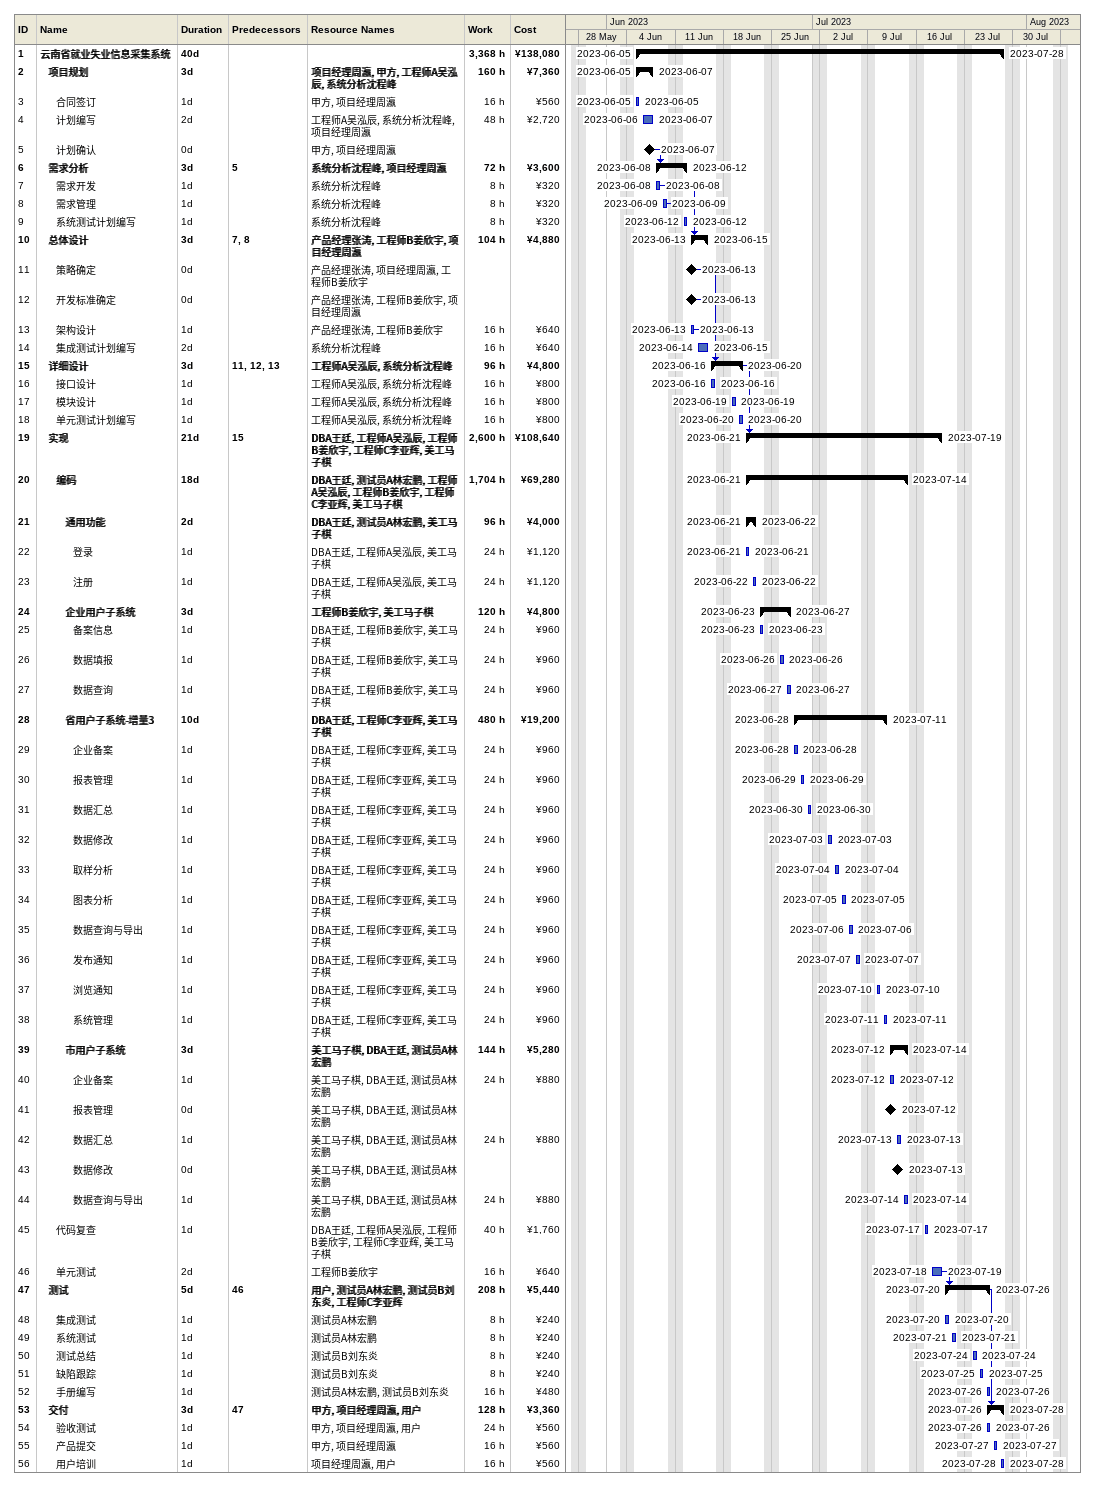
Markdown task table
| ID | Level | Task | Duration | Start | Finish | Predecessors | Resources | Work (h) | Cost (¥) |
|---|---|---|---|---|---|---|---|---|---|
| 1 | 1 | **云南省就业失业信息采集系统** | 40d | 2023-06-05 | 2023-07-28 |  |  | 3368 | 138080 |
| 2 | 2 | **项目规划** | 3d | 2023-06-05 | 2023-06-07 |  | 项目经理周瀛, 甲方, 工程师A吴泓辰, 系统分析沈程峰 | 160 | 7360 |
| 3 | 3 | 合同签订 | 1d | 2023-06-05 | 2023-06-05 |  | 甲方, 项目经理周瀛 | 16 | 560 |
| 4 | 3 | 计划编写 | 2d | 2023-06-06 | 2023-06-07 |  | 工程师A吴泓辰, 系统分析沈程峰, 项目经理周瀛 | 48 | 2720 |
| 5 | 3 | 计划确认 | 0d | 2023-06-07 | 2023-06-07 |  | 甲方, 项目经理周瀛 |  |  |
| 6 | 2 | **需求分析** | 3d | 2023-06-08 | 2023-06-12 | 5 | 系统分析沈程峰, 项目经理周瀛 | 72 | 3600 |
| 7 | 3 | 需求开发 | 1d | 2023-06-08 | 2023-06-08 |  | 系统分析沈程峰 | 8 | 320 |
| 8 | 3 | 需求管理 | 1d | 2023-06-09 | 2023-06-09 |  | 系统分析沈程峰 | 8 | 320 |
| 9 | 3 | 系统测试计划编写 | 1d | 2023-06-12 | 2023-06-12 |  | 系统分析沈程峰 | 8 | 320 |
| 10 | 2 | **总体设计** | 3d | 2023-06-13 | 2023-06-15 | 7, 8 | 产品经理张涛, 工程师B姜欣宇, 项目经理周瀛 | 104 | 4880 |
| 11 | 3 | 策略确定 | 0d | 2023-06-13 | 2023-06-13 |  | 产品经理张涛, 项目经理周瀛, 工程师B姜欣宇 |  |  |
| 12 | 3 | 开发标准确定 | 0d | 2023-06-13 | 2023-06-13 |  | 产品经理张涛, 工程师B姜欣宇, 项目经理周瀛 |  |  |
| 13 | 3 | 架构设计 | 1d | 2023-06-13 | 2023-06-13 |  | 产品经理张涛, 工程师B姜欣宇 | 16 | 640 |
| 14 | 3 | 集成测试计划编写 | 2d | 2023-06-14 | 2023-06-15 |  | 系统分析沈程峰 | 16 | 640 |
| 15 | 2 | **详细设计** | 3d | 2023-06-16 | 2023-06-20 | 11, 12, 13 | 工程师A吴泓辰, 系统分析沈程峰 | 96 | 4800 |
| 16 | 3 | 接口设计 | 1d | 2023-06-16 | 2023-06-16 |  | 工程师A吴泓辰, 系统分析沈程峰 | 16 | 800 |
| 17 | 3 | 模块设计 | 1d | 2023-06-19 | 2023-06-19 |  | 工程师A吴泓辰, 系统分析沈程峰 | 16 | 800 |
| 18 | 3 | 单元测试计划编写 | 1d | 2023-06-20 | 2023-06-20 |  | 工程师A吴泓辰, 系统分析沈程峰 | 16 | 800 |
| 19 | 2 | **实现** | 21d | 2023-06-21 | 2023-07-19 | 15 | DBA王廷, 工程师A吴泓辰, 工程师B姜欣宇, 工程师C李亚辉, 美工马子棋 | 2600 | 108640 |
| 20 | 3 | **编码** | 18d | 2023-06-21 | 2023-07-14 |  | DBA王廷, 测试员A林宏鹏, 工程师A吴泓辰, 工程师B姜欣宇, 工程师C李亚辉, 美工马子棋 | 1704 | 69280 |
| 21 | 4 | **通用功能** | 2d | 2023-06-21 | 2023-06-22 |  | DBA王廷, 测试员A林宏鹏, 美工马子棋 | 96 | 4000 |
| 22 | 5 | 登录 | 1d | 2023-06-21 | 2023-06-21 |  | DBA王廷, 工程师A吴泓辰, 美工马子棋 | 24 | 1120 |
| 23 | 5 | 注册 | 1d | 2023-06-22 | 2023-06-22 |  | DBA王廷, 工程师A吴泓辰, 美工马子棋 | 24 | 1120 |
| 24 | 4 | **企业用户子系统** | 3d | 2023-06-23 | 2023-06-27 |  | 工程师B姜欣宇, 美工马子棋 | 120 | 4800 |
| 25 | 5 | 备案信息 | 1d | 2023-06-23 | 2023-06-23 |  | DBA王廷, 工程师B姜欣宇, 美工马子棋 | 24 | 960 |
| 26 | 5 | 数据填报 | 1d | 2023-06-26 | 2023-06-26 |  | DBA王廷, 工程师B姜欣宇, 美工马子棋 | 24 | 960 |
| 27 | 5 | 数据查询 | 1d | 2023-06-27 | 2023-06-27 |  | DBA王廷, 工程师B姜欣宇, 美工马子棋 | 24 | 960 |
| 28 | 4 | **省用户子系统-增量3** | 10d | 2023-06-28 | 2023-07-11 |  | DBA王廷, 工程师C李亚辉, 美工马子棋 | 480 | 19200 |
| 29 | 5 | 企业备案 | 1d | 2023-06-28 | 2023-06-28 |  | DBA王廷, 工程师C李亚辉, 美工马子棋 | 24 | 960 |
| 30 | 5 | 报表管理 | 1d | 2023-06-29 | 2023-06-29 |  | DBA王廷, 工程师C李亚辉, 美工马子棋 | 24 | 960 |
| 31 | 5 | 数据汇总 | 1d | 2023-06-30 | 2023-06-30 |  | DBA王廷, 工程师C李亚辉, 美工马子棋 | 24 | 960 |
| 32 | 5 | 数据修改 | 1d | 2023-07-03 | 2023-07-03 |  | DBA王廷, 工程师C李亚辉, 美工马子棋 | 24 | 960 |
| 33 | 5 | 取样分析 | 1d | 2023-07-04 | 2023-07-04 |  | DBA王廷, 工程师C李亚辉, 美工马子棋 | 24 | 960 |
| 34 | 5 | 图表分析 | 1d | 2023-07-05 | 2023-07-05 |  | DBA王廷, 工程师C李亚辉, 美工马子棋 | 24 | 960 |
| 35 | 5 | 数据查询与导出 | 1d | 2023-07-06 | 2023-07-06 |  | DBA王廷, 工程师C李亚辉, 美工马子棋 | 24 | 960 |
| 36 | 5 | 发布通知 | 1d | 2023-07-07 | 2023-07-07 |  | DBA王廷, 工程师C李亚辉, 美工马子棋 | 24 | 960 |
| 37 | 5 | 浏览通知 | 1d | 2023-07-10 | 2023-07-10 |  | DBA王廷, 工程师C李亚辉, 美工马子棋 | 24 | 960 |
| 38 | 5 | 系统管理 | 1d | 2023-07-11 | 2023-07-11 |  | DBA王廷, 工程师C李亚辉, 美工马子棋 | 24 | 960 |
| 39 | 4 | **市用户子系统** | 3d | 2023-07-12 | 2023-07-14 |  | 美工马子棋, DBA王廷, 测试员A林宏鹏 | 144 | 5280 |
| 40 | 5 | 企业备案 | 1d | 2023-07-12 | 2023-07-12 |  | 美工马子棋, DBA王廷, 测试员A林宏鹏 | 24 | 880 |
| 41 | 5 | 报表管理 | 0d | 2023-07-12 | 2023-07-12 |  | 美工马子棋, DBA王廷, 测试员A林宏鹏 |  |  |
| 42 | 5 | 数据汇总 | 1d | 2023-07-13 | 2023-07-13 |  | 美工马子棋, DBA王廷, 测试员A林宏鹏 | 24 | 880 |
| 43 | 5 | 数据修改 | 0d | 2023-07-13 | 2023-07-13 |  | 美工马子棋, DBA王廷, 测试员A林宏鹏 |  |  |
| 44 | 5 | 数据查询与导出 | 1d | 2023-07-14 | 2023-07-14 |  | 美工马子棋, DBA王廷, 测试员A林宏鹏 | 24 | 880 |
| 45 | 3 | 代码复查 | 1d | 2023-07-17 | 2023-07-17 |  | DBA王廷, 工程师A吴泓辰, 工程师B姜欣宇, 工程师C李亚辉, 美工马子棋 | 40 | 1760 |
| 46 | 3 | 单元测试 | 2d | 2023-07-18 | 2023-07-19 |  | 工程师B姜欣宇 | 16 | 640 |
| 47 | 2 | **测试** | 5d | 2023-07-20 | 2023-07-26 | 46 | 用户, 测试员A林宏鹏, 测试员B刘东炎, 工程师C李亚辉 | 208 | 5440 |
| 48 | 3 | 集成测试 | 1d | 2023-07-20 | 2023-07-20 |  | 测试员A林宏鹏 | 8 | 240 |
| 49 | 3 | 系统测试 | 1d | 2023-07-21 | 2023-07-21 |  | 测试员A林宏鹏 | 8 | 240 |
| 50 | 3 | 测试总结 | 1d | 2023-07-24 | 2023-07-24 |  | 测试员B刘东炎 | 8 | 240 |
| 51 | 3 | 缺陷跟踪 | 1d | 2023-07-25 | 2023-07-25 |  | 测试员B刘东炎 | 8 | 240 |
| 52 | 3 | 手册编写 | 1d | 2023-07-26 | 2023-07-26 |  | 测试员A林宏鹏, 测试员B刘东炎 | 16 | 480 |
| 53 | 2 | **交付** | 3d | 2023-07-26 | 2023-07-28 | 47 | 甲方, 项目经理周瀛, 用户 | 128 | 3360 |
| 54 | 3 | 验收测试 | 1d | 2023-07-26 | 2023-07-26 |  | 甲方, 项目经理周瀛, 用户 | 24 | 560 |
| 55 | 3 | 产品提交 | 1d | 2023-07-27 | 2023-07-27 |  | 甲方, 项目经理周瀛 | 16 | 560 |
| 56 | 3 | 用户培训 | 1d | 2023-07-28 | 2023-07-28 |  | 项目经理周瀛, 用户 | 16 | 560 |
